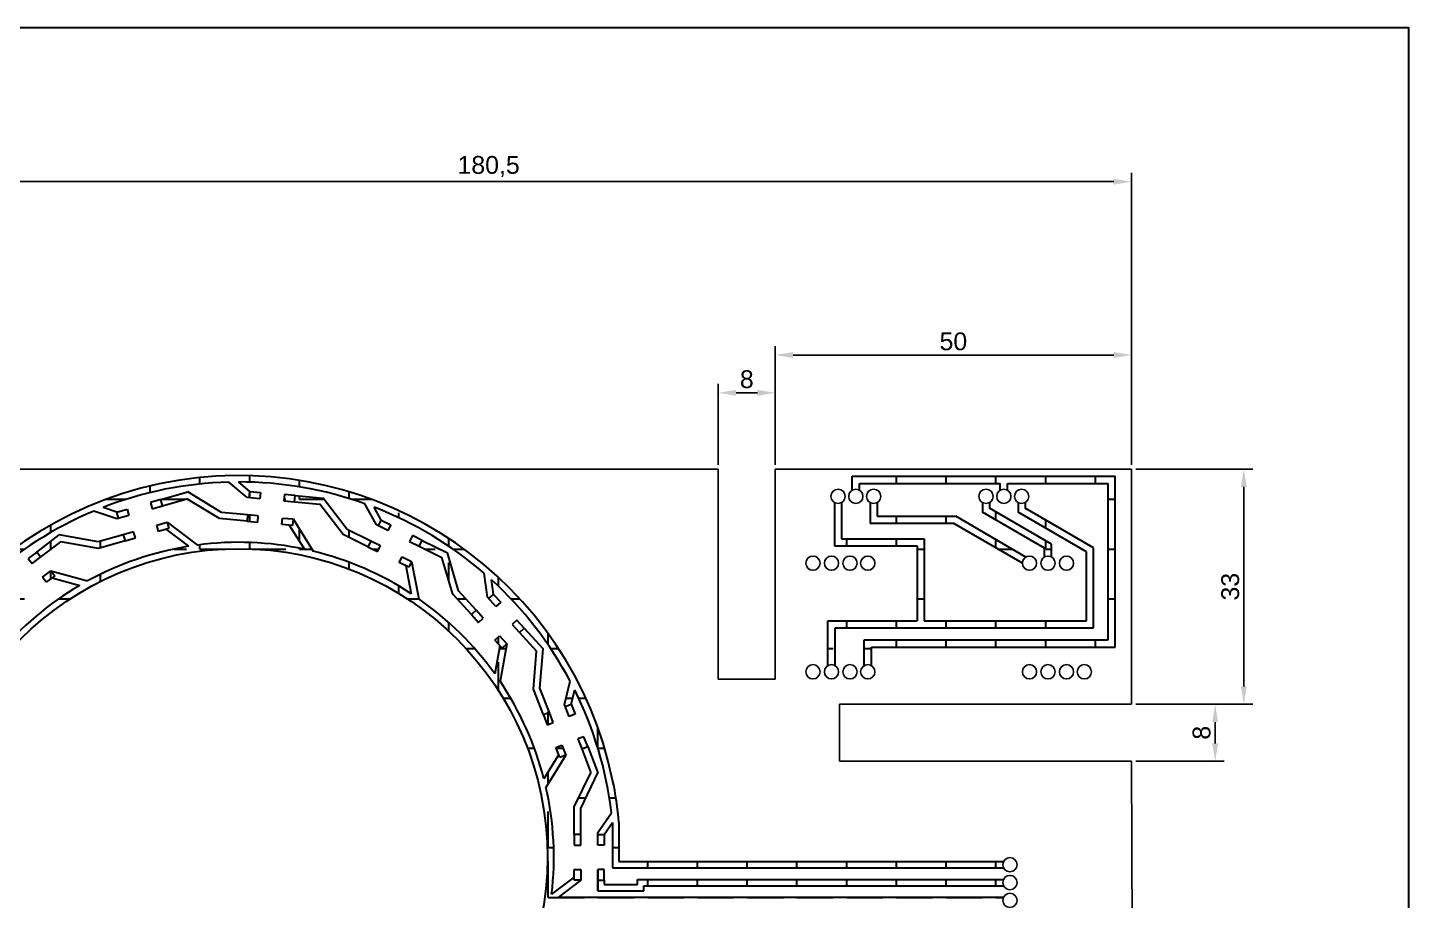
# Model space of a CAD drawing. Header units: millimetres. Extents: x -1735 to -1444, y -892 to -618.
# Drawn here: x -1637.7 to -1443.9, y -740.8 to -618.3 of the extents above; entities that cross this region are included whole.
import ezdxf

# ---------------------------------------------------------------- set-up
doc = ezdxf.new("R2010")
doc.units = ezdxf.units.MM
doc.styles.get("Standard").update_dxf_attribs({"font": 'arial.ttf'})
doc.dimstyles.new('ISO-25', dxfattribs={"dimtxt": 2.5, "dimasz": 2.5, "dimexe": 1.25, "dimexo": 0.625, "dimtad": 1, "dimtxsty": 'Standard', "dimcen": 2.5, "dimadec": 0, "dimazin": 0, "dimtfac": 1, "dimtmove": 0, "dimatfit": 3, "dimfxl": 1, "dimarcsym": 0})
pattern_1 = [(0, (0, 0), (0, 6.985), [5.08, -1.905]), (90, (0, 0), (-6.985, 4e-16), [5.08, -1.905])]

# ---------------------------------------------------------------- blocks, each defined once
blk = doc.blocks.new('*D36')
at = {"color": 0, "lineweight": -2, "transparency": 16777216}
for p, q in [((-1663.25, -679.68), (-1663.25, -638.7)), ((-1482.74, -679.68), (-1482.74, -638.7)), ((-1485.24, -639.95), (-1660.75, -639.95))]:
    blk.add_line(p, q, dxfattribs=at)
at = {"color": 0, "lineweight": 30, "transparency": 16777216}
for points in [[(-1660.75, -639.54), (-1660.75, -640.37), (-1663.25, -639.95)], [(-1485.24, -639.54), (-1485.24, -640.37), (-1482.74, -639.95)]]:
    blk.add_solid(points, dxfattribs=at)
at = {"layer": 'Defpoints', "color": 0, "lineweight": 30}
for p in [(-1663.25, -639.95), (-1663.25, -680.3), (-1482.74, -680.3)]:
    blk.add_point(p, dxfattribs=at)
at = {"color": 0, "lineweight": 30, "transparency": 16777216, "insert": (-1573, -637.83), "char_height": 2.5, "attachment_point": 5}
blk.add_mtext('180,5', dxfattribs=at)
blk = doc.blocks.new('*D39')
at = {"color": 0, "lineweight": -2, "transparency": 16777216}
for p, q in [((-1532.75, -679.68), (-1532.75, -663.03)), ((-1485.24, -664.28), (-1530.25, -664.28)), ((-1482.74, -679.68), (-1482.74, -663.03))]:
    blk.add_line(p, q, dxfattribs=at)
at = {"color": 0, "lineweight": 30, "transparency": 16777216}
for points in [[(-1530.25, -663.86), (-1530.25, -664.7), (-1532.75, -664.28)], [(-1485.24, -663.86), (-1485.24, -664.7), (-1482.74, -664.28)]]:
    blk.add_solid(points, dxfattribs=at)
at = {"layer": 'Defpoints', "color": 0, "lineweight": 30}
for p in [(-1532.75, -664.28), (-1532.75, -680.3), (-1482.74, -680.3)]:
    blk.add_point(p, dxfattribs=at)
at = {"color": 0, "lineweight": 30, "transparency": 16777216, "insert": (-1507.75, -662.38), "char_height": 2.5, "attachment_point": 5}
blk.add_mtext('50', dxfattribs=at)
blk = doc.blocks.new('*D40')
at = {"color": 0, "lineweight": -2, "transparency": 16777216}
for p, q in [((-1540.75, -679.68), (-1540.75, -668.34)), ((-1532.75, -679.68), (-1532.75, -668.34)), ((-1535.25, -669.59), (-1538.25, -669.59))]:
    blk.add_line(p, q, dxfattribs=at)
at = {"color": 0, "lineweight": 30, "transparency": 16777216}
for points in [[(-1538.25, -669.17), (-1538.25, -670.01), (-1540.75, -669.59)], [(-1535.25, -669.17), (-1535.25, -670.01), (-1532.75, -669.59)]]:
    blk.add_solid(points, dxfattribs=at)
at = {"layer": 'Defpoints', "color": 0, "lineweight": 30}
for p in [(-1540.75, -669.59), (-1540.75, -680.3), (-1532.75, -680.3)]:
    blk.add_point(p, dxfattribs=at)
at = {"color": 0, "lineweight": 30, "transparency": 16777216, "insert": (-1536.75, -667.69), "char_height": 2.5, "attachment_point": 5}
blk.add_mtext('8', dxfattribs=at)
blk = doc.blocks.new('*D41')
at = {"color": 0, "lineweight": -2, "transparency": 16777216}
for p, q in [((-1482.12, -680.3), (-1465.72, -680.3)), ((-1466.97, -682.8), (-1466.97, -710.8)), ((-1482.12, -713.3), (-1465.72, -713.3))]:
    blk.add_line(p, q, dxfattribs=at)
at = {"color": 0, "lineweight": 30, "transparency": 16777216}
for points in [[(-1467.39, -682.8), (-1466.55, -682.8), (-1466.97, -680.3)], [(-1467.39, -710.8), (-1466.55, -710.8), (-1466.97, -713.3)]]:
    blk.add_solid(points, dxfattribs=at)
at = {"layer": 'Defpoints', "color": 0, "lineweight": 30}
for p in [(-1482.74, -680.3), (-1482.74, -713.3), (-1466.97, -713.3)]:
    blk.add_point(p, dxfattribs=at)
at = {"color": 0, "lineweight": 30, "transparency": 16777216, "insert": (-1468.87, -696.8), "char_height": 2.5, "attachment_point": 5, "rotation": 90}
blk.add_mtext('33', dxfattribs=at)
blk = doc.blocks.new('*D42')
at = {"color": 0, "lineweight": -2, "transparency": 16777216}
for p, q in [((-1482.12, -713.3), (-1469.74, -713.3)), ((-1470.99, -715.8), (-1470.99, -718.8)), ((-1482.12, -721.3), (-1469.74, -721.3))]:
    blk.add_line(p, q, dxfattribs=at)
at = {"color": 0, "lineweight": 30, "transparency": 16777216}
for points in [[(-1471.41, -715.8), (-1470.58, -715.8), (-1470.99, -713.3)], [(-1471.41, -718.8), (-1470.58, -718.8), (-1470.99, -721.3)]]:
    blk.add_solid(points, dxfattribs=at)
at = {"layer": 'Defpoints', "color": 0, "lineweight": 30}
for p in [(-1482.74, -713.3), (-1482.74, -721.3), (-1470.99, -721.3)]:
    blk.add_point(p, dxfattribs=at)
at = {"color": 0, "lineweight": 30, "transparency": 16777216, "insert": (-1472.9, -717.3), "char_height": 2.5, "attachment_point": 5, "rotation": 90}
blk.add_mtext('8', dxfattribs=at)

msp = doc.modelspace()

# ---------------------------------------------------------------- hatches: boundary and pattern name
at = {"lineweight": 30}
h = msp.add_hatch(dxfattribs=at)
h.set_pattern_fill('ANGLE')
h.set_pattern_definition(pattern_1)
h.paths.add_polyline_path([(-1582.807, -698.496), (-1583.813, -693.257), (-1584.214, -694.063), (-1584.613, -693.864), (-1583.86, -697.786, 0.0854269), (-1597.627, -691.82), (-1600.457, -687.298), (-1600.54, -688.194), (-1600.984, -688.153), (-1598.866, -691.538, 0.0854269), (-1613.858, -690.949), (-1618.131, -687.755), (-1617.884, -688.62), (-1618.313, -688.742), (-1615.115, -691.133, 0.0854269), (-1629.307, -696), (-1634.445, -694.564), (-1633.903, -695.283), (-1634.259, -695.551), (-1630.413, -696.625, 0.051366), (-1637.725, -701.981), (-1637.128, -702.655, -0.482035), (-1570.239, -713.681), (-1569.617, -712.95, 0.0191281), (-1571.4, -710.074), (-1570.445, -704.826), (-1571.11, -705.432), (-1571.41, -705.103), (-1572.125, -709.032, 0.0854269)])
h.paths.add_polyline_path([(-1568.006, -702.603), (-1568.671, -703.209), (-1566.265, -705.848), (-1566.562, -709.355), (-1565.559, -708.175), (-1565.335, -705.533)])
h.paths.add_polyline_path([(-1572.592, -695.834, -0.0644576), (-1563.84, -706.153), (-1563.232, -705.438, 0.4598554), (-1643.935, -694.966), (-1643.339, -695.639, -0.0844054), (-1628.416, -686.185), (-1625.213, -687.274), (-1624.943, -687.198), (-1625.189, -686.332), (-1627.137, -685.669, -0.0860697), (-1609.481, -682.119), (-1606.888, -684.292), (-1606.609, -684.318), (-1606.526, -683.422), (-1608.102, -682.1, -0.0860697), (-1590.356, -685.168), (-1588.723, -688.131), (-1588.472, -688.256), (-1588.071, -687.45), (-1589.064, -685.648, -0.0860697), (-1573.624, -694.919), (-1573.172, -698.272), (-1572.983, -698.479), (-1572.318, -697.873)])
h.paths.add_polyline_path([(-1578.793, -692.07), (-1582.342, -690.303), (-1582.743, -691.109), (-1579.546, -692.7), (-1578.043, -697.827), (-1575.421, -700.703), (-1574.756, -700.096), (-1577.238, -697.374)], flags=17)
h.paths.add_polyline_path([(-1596.205, -684.378), (-1600.153, -684.012), (-1600.236, -684.908), (-1596.68, -685.238), (-1593.426, -689.475), (-1589.943, -691.21), (-1589.542, -690.404), (-1592.839, -688.762)], flags=17)
h.paths.add_polyline_path([(-1606.83, -686.708), (-1610.498, -686.368), (-1615.22, -683.496), (-1619.034, -684.581), (-1618.787, -685.446), (-1615.352, -684.469), (-1610.788, -687.245), (-1606.913, -687.604)], flags=17)
h.paths.add_polyline_path([(-1624.04, -690.372), (-1624.286, -689.506), (-1627.829, -690.514), (-1633.27, -689.542), (-1636.434, -691.931), (-1635.892, -692.649), (-1633.042, -690.497), (-1627.783, -691.437)], flags=17)
h = msp.add_hatch(dxfattribs=at)
h.set_pattern_fill('ANGLE')
h.set_pattern_definition(pattern_1)
h.paths.add_polyline_path([(-1485.03, -681.3), (-1521.941, -681.3), (-1521.941, -683.255, -0.2679496), (-1520.941, -683.255), (-1520.941, -682.3), (-1501.169, -682.3), (-1501.169, -683.255, -0.2679496), (-1500.169, -683.255), (-1500.169, -682.3), (-1486.03, -682.3), (-1486.03, -704.267), (-1520.266, -704.267), (-1520.266, -707.877, -0.2679496), (-1519.266, -707.877), (-1519.266, -705.267), (-1485.03, -705.267)])
h.paths.add_polyline_path([(-1497.669, -685.774), (-1497.669, -684.987, -0.2679496), (-1498.669, -684.987), (-1498.669, -686.349), (-1489.077, -691.929), (-1489.077, -701.585), (-1511.84, -701.585), (-1511.84, -690.079), (-1523.441, -690.079), (-1523.441, -684.987, -0.2679496), (-1524.441, -684.987), (-1524.441, -691.079), (-1512.84, -691.079), (-1512.84, -701.585), (-1525.366, -701.585), (-1525.366, -707.877, -0.2679496), (-1524.366, -707.877), (-1524.366, -702.585), (-1488.077, -702.585), (-1488.077, -691.354)])
h.paths.add_polyline_path([(-1502.669, -685.774), (-1502.669, -684.987, -0.2679496), (-1503.669, -684.987), (-1503.669, -686.349), (-1494.966, -691.412), (-1494.966, -692.637, -0.2679496), (-1493.966, -692.637), (-1493.966, -690.837)], flags=17)
h.paths.add_polyline_path([(-1507.402, -686.911), (-1518.441, -686.911), (-1518.441, -684.987, -0.2679496), (-1519.441, -684.987), (-1519.441, -687.911), (-1507.672, -687.911), (-1498.066, -693.5, -0.2679496), (-1497.563, -692.635)], flags=17)
h = msp.add_hatch(dxfattribs=at)
h.set_pattern_fill('ANGLE')
h.set_pattern_definition(pattern_1)
h.paths.add_polyline_path([(-1571.846, -698.39), (-1572.318, -697.873), (-1572.983, -698.479), (-1572.511, -698.997)])
h.paths.add_polyline_path([(-1571.307, -698.982), (-1571.846, -698.39), (-1572.511, -698.997), (-1571.972, -699.588)])
h.paths.add_polyline_path([(-1574.756, -700.096), (-1575.421, -700.703), (-1574.95, -701.22), (-1574.285, -700.614)])
h.paths.add_polyline_path([(-1573.746, -701.205), (-1574.285, -700.614), (-1574.95, -701.22), (-1574.411, -701.811)])
h.paths.add_polyline_path([(-1568.477, -702.085), (-1569.016, -701.494), (-1569.682, -702.101), (-1569.143, -702.692)])
h.paths.add_polyline_path([(-1568.006, -702.603), (-1568.477, -702.085), (-1569.143, -702.692), (-1568.671, -703.209)])
h.paths.add_polyline_path([(-1570.445, -704.826), (-1570.916, -704.309), (-1571.581, -704.915), (-1571.11, -705.432)])
h.paths.add_polyline_path([(-1571.455, -703.717), (-1572.12, -704.324), (-1571.581, -704.915), (-1570.916, -704.309)])
h.paths.add_polyline_path([(-1587.444, -687.762), (-1588.071, -687.45), (-1588.472, -688.256), (-1587.845, -688.568)])
h.paths.add_polyline_path([(-1586.728, -688.119), (-1587.444, -687.762), (-1587.845, -688.568), (-1587.129, -688.924)])
h.paths.add_polyline_path([(-1582.968, -689.991), (-1583.685, -689.634), (-1584.086, -690.44), (-1583.37, -690.797)])
h.paths.add_polyline_path([(-1582.342, -690.303), (-1582.968, -689.991), (-1583.37, -690.797), (-1582.743, -691.109)])
h.paths.add_polyline_path([(-1583.813, -693.257), (-1584.439, -692.945), (-1584.841, -693.751), (-1584.214, -694.063)])
h.paths.add_polyline_path([(-1584.439, -692.945), (-1585.156, -692.588), (-1585.557, -693.394), (-1584.841, -693.751)])
h.paths.add_polyline_path([(-1588.199, -691.073), (-1588.915, -690.716), (-1589.316, -691.522), (-1588.6, -691.878)])
h.paths.add_polyline_path([(-1588.915, -690.716), (-1589.542, -690.404), (-1589.943, -691.21), (-1589.316, -691.522)])
h.paths.add_polyline_path([(-1600.153, -684.012), (-1600.85, -683.948), (-1600.933, -684.844), (-1600.236, -684.908)])
h.paths.add_polyline_path([(-1600.85, -683.948), (-1601.646, -683.874), (-1601.73, -684.77), (-1600.933, -684.844)])
h.paths.add_polyline_path([(-1600.457, -687.298), (-1601.154, -687.234), (-1601.237, -688.13), (-1600.54, -688.194)])
h.paths.add_polyline_path([(-1601.154, -687.234), (-1601.951, -687.16), (-1602.034, -688.056), (-1601.237, -688.13)])
h.paths.add_polyline_path([(-1605.336, -686.846), (-1606.133, -686.772), (-1606.216, -687.668), (-1605.42, -687.742)])
h.paths.add_polyline_path([(-1606.133, -686.772), (-1606.83, -686.708), (-1606.913, -687.604), (-1606.216, -687.668)])
h.paths.add_polyline_path([(-1605.032, -683.56), (-1605.829, -683.486), (-1605.912, -684.382), (-1605.115, -684.456)])
h.paths.add_polyline_path([(-1605.829, -683.486), (-1606.526, -683.422), (-1606.609, -684.318), (-1605.912, -684.382)])
h.paths.add_polyline_path([(-1619.034, -684.581), (-1619.707, -684.772), (-1619.461, -685.638), (-1618.787, -685.446)])
h.paths.add_polyline_path([(-1619.707, -684.772), (-1620.476, -684.991), (-1620.23, -685.857), (-1619.461, -685.638)])
h.paths.add_polyline_path([(-1618.131, -687.755), (-1618.804, -687.946), (-1618.558, -688.812), (-1617.884, -688.62)])
h.paths.add_polyline_path([(-1618.804, -687.946), (-1619.573, -688.165), (-1619.327, -689.031), (-1618.558, -688.812)])
h.paths.add_polyline_path([(-1623.613, -689.314), (-1624.286, -689.506), (-1624.04, -690.372), (-1623.367, -690.18)])
h.paths.add_polyline_path([(-1622.844, -689.096), (-1623.613, -689.314), (-1623.367, -690.18), (-1622.597, -689.961)])
h.paths.add_polyline_path([(-1623.747, -685.921), (-1624.516, -686.14), (-1624.27, -687.006), (-1623.5, -686.787)])
h.paths.add_polyline_path([(-1624.516, -686.14), (-1625.189, -686.332), (-1624.943, -687.198), (-1624.27, -687.006)])
h = msp.add_hatch(dxfattribs=at)
h.set_pattern_fill('ANGLE')
h.set_pattern_definition(pattern_1)
h.paths.add_polyline_path([(-1635.892, -692.649), (-1636.434, -691.931), (-1637.631, -692.835), (-1637.089, -693.553)])
h.paths.add_polyline_path([(-1633.903, -695.283), (-1634.445, -694.564), (-1635.642, -695.468), (-1635.1, -696.187)])
h.paths.add_polyline_path([(-1637.813, -698.236), (-1638.356, -697.517), (-1639.553, -698.421), (-1639.01, -699.139)])
h.paths.add_polyline_path([(-1639.802, -695.602), (-1640.344, -694.884), (-1641.541, -695.788), (-1640.999, -696.506)])
h.paths.add_polyline_path([(-1641.541, -695.788), (-1643.148, -695.855), (-1642.379, -696.723), (-1641.223, -696.675), (-1640.999, -696.506)])
h.paths.add_polyline_path([(-1639.553, -698.421), (-1640.346, -699.02), (-1639.748, -699.696), (-1639.01, -699.139)])
h = msp.add_hatch(dxfattribs=at)
h.set_pattern_fill('ANGLE')
h.set_pattern_definition(pattern_1)
h.paths.add_polyline_path([(-1644.603, -696.816), (-1642.379, -696.723), (-1643.148, -695.855), (-1643.597, -695.873, -0.0016523), (-1643.339, -695.639), (-1643.935, -694.966, 0.4370354), (-1645.018, -773.629), (-1644.491, -772.887, -0.0335836), (-1649.263, -767.669), (-1649.091, -764.29), (-1649.239, -764.052), (-1650.004, -764.526), (-1650.109, -766.58, -0.0860699), (-1658.356, -750.57), (-1656.975, -747.481), (-1657.027, -747.205), (-1657.912, -747.371), (-1658.751, -749.249, -0.0860768), (-1660.657, -731.339), (-1658.255, -728.958), (-1658.203, -728.682), (-1659.088, -728.516), (-1660.549, -729.964, -0.0860697), (-1655.857, -712.577), (-1652.756, -711.225), (-1652.608, -710.986), (-1653.374, -710.512), (-1655.259, -711.335, -0.0860697)])
h.paths.add_polyline_path([(-1642.116, -701.485), (-1639.748, -699.696), (-1640.346, -699.02), (-1642.492, -700.641), (-1647.917, -701.7), (-1650.004, -705.071), (-1649.239, -705.545), (-1647.359, -702.508)])
h.paths.add_polyline_path([(-1637.128, -702.655), (-1637.725, -701.981, 0.033912), (-1641.889, -706.29), (-1647.199, -706.808), (-1646.433, -707.282), (-1646.668, -707.661), (-1642.694, -707.273, 0.0854269), (-1649.904, -720.431), (-1654.668, -722.832), (-1653.783, -722.997), (-1653.865, -723.435), (-1650.299, -721.638, 0.0854383), (-1652.269, -736.514), (-1655.844, -740.473), (-1654.959, -740.308), (-1654.877, -740.746), (-1652.201, -737.782, 0.0854272), (-1648.665, -752.363), (-1650.568, -757.347), (-1649.803, -756.873), (-1649.568, -757.252), (-1648.144, -753.522, 0.0858517), (-1639.526, -765.894), (-1638.997, -765.148, -0.1964816), (-1651.402, -734.798, -0.2120507)])
h.paths.add_polyline_path([(-1649.803, -712.723), (-1650.568, -712.249), (-1652.507, -715.381), (-1657.183, -718.328), (-1657.912, -722.225), (-1657.027, -722.391), (-1656.371, -718.88), (-1651.851, -716.032)], flags=17)
h.paths.add_polyline_path([(-1654.959, -729.288), (-1655.843, -729.123), (-1656.521, -732.746), (-1659.816, -737.183), (-1659.088, -741.08), (-1658.203, -740.914), (-1658.859, -737.404), (-1655.674, -733.115)], flags=17)
h.paths.add_polyline_path([(-1653.783, -746.599), (-1654.667, -746.764), (-1653.99, -750.385), (-1655.46, -755.713), (-1653.374, -759.084), (-1652.608, -758.61), (-1654.488, -755.574), (-1653.068, -750.424)], flags=17)
h.paths.add_polyline_path([(-1644.384, -765.623), (-1646.433, -762.314), (-1647.198, -762.788), (-1645.259, -765.92), (-1644.705, -771.419), (-1643.888, -772.037), (-1643.366, -771.303), (-1643.849, -770.938)], flags=17)
h = msp.add_hatch(dxfattribs=at)
h.set_pattern_fill('ANGLE')
h.set_pattern_definition(pattern_1)
h.paths.add_polyline_path([(-1563.685, -704.758), (-1564.429, -705.264, -0.0265571), (-1561.545, -710.056), (-1562.334, -713.346), (-1562.233, -713.608), (-1561.393, -713.283), (-1560.913, -711.282, -0.0860696), (-1555.749, -728.535), (-1557.673, -731.317), (-1557.673, -731.598), (-1556.773, -731.598), (-1555.603, -729.906), (-1555.603, -736.278), (-1500.7, -736.278, -0.117224), (-1500.807, -735.828, -0.117224), (-1500.7, -735.378), (-1554.699, -735.378), (-1554.699, -729.906, 0.028189), (-1555.588, -723.933, 0.0980186)])
h = msp.add_hatch(dxfattribs=at)
h.set_pattern_fill('ANGLE')
h.set_pattern_definition(pattern_1)
h.paths.add_polyline_path([(-1560.073, -736.498), (-1560.973, -736.498), (-1560.973, -737.298), (-1560.073, -737.298)])
h.paths.add_polyline_path([(-1560.073, -737.298), (-1560.973, -737.298), (-1560.973, -737.998), (-1560.073, -737.998), (-1560.073, -737.998)])
h.paths.add_polyline_path([(-1560.073, -737.998), (-1560.973, -737.998), (-1560.973, -737.553), (-1562.014, -738.346), (-1561.243, -738.891)])
h.paths.add_polyline_path([(-1556.773, -737.298), (-1557.673, -737.298), (-1557.673, -737.998), (-1556.773, -737.998)])
h.paths.add_polyline_path([(-1556.773, -736.498), (-1557.673, -736.498), (-1557.673, -737.298), (-1556.773, -737.298)])
h.paths.add_polyline_path([(-1556.773, -732.298), (-1557.673, -732.298), (-1557.673, -733.098), (-1556.773, -733.098)])
h.paths.add_polyline_path([(-1556.773, -731.598), (-1557.673, -731.598), (-1557.673, -732.298), (-1556.773, -732.298)])
h.paths.add_polyline_path([(-1560.073, -731.598), (-1560.973, -731.598), (-1560.973, -732.298), (-1560.073, -732.298)])
h.paths.add_polyline_path([(-1560.073, -732.298), (-1560.973, -732.298), (-1560.973, -733.098), (-1560.073, -733.098)])
h.paths.add_polyline_path([(-1565.801, -711.04), (-1565.559, -708.175), (-1566.562, -709.355), (-1566.715, -711.171), (-1565.31, -714.8), (-1564.47, -714.475)])
h.paths.add_polyline_path([(-1561.393, -713.283), (-1562.233, -713.608), (-1561.98, -714.26), (-1561.14, -713.935)])
h.paths.add_polyline_path([(-1564.218, -715.127), (-1565.057, -715.453), (-1564.768, -716.199), (-1563.929, -715.873)])
h.paths.add_polyline_path([(-1564.47, -714.475), (-1565.31, -714.8), (-1565.057, -715.453), (-1564.218, -715.127)])
h.paths.add_polyline_path([(-1559.623, -717.852), (-1560.462, -718.177), (-1560.173, -718.923), (-1559.334, -718.598)])
h.paths.add_polyline_path([(-1559.334, -718.598), (-1560.173, -718.923), (-1559.921, -719.576), (-1559.081, -719.25)])
h.paths.add_polyline_path([(-1562.411, -719.79), (-1563.251, -720.115), (-1562.998, -720.768), (-1562.159, -720.443), (-1562.159, -720.442)])
h.paths.add_polyline_path([(-1562.7, -719.044), (-1563.54, -719.369), (-1563.251, -720.115), (-1562.411, -719.79)])
h.paths.add_polyline_path([(-1561.14, -713.935), (-1561.98, -714.26), (-1561.691, -715.006), (-1560.851, -714.681)])
h = msp.add_hatch(dxfattribs=at)
h.set_pattern_fill('ANGLE')
h.set_pattern_definition(pattern_1)
h.paths.add_polyline_path([(-1564.945, -724.992), (-1563.964, -723.39), (-1564.554, -722.631), (-1565.244, -723.757, 0.0661885), (-1569.617, -712.95), (-1570.239, -713.681, -0.1279615), (-1564.744, -734.798), (-1563.844, -734.741, 0.0556291)])
h.paths.add_polyline_path([(-1562.159, -720.443), (-1562.998, -720.768), (-1563.159, -720.352), (-1564.554, -722.631), (-1563.964, -723.39)])
h.paths.add_polyline_path([(-1557.649, -722.947), (-1559.081, -719.25), (-1559.921, -719.576), (-1558.631, -722.906), (-1560.973, -727.707), (-1560.973, -731.598), (-1560.073, -731.598), (-1560.073, -727.915)])
h = msp.add_hatch(dxfattribs=at)
h.set_pattern_fill('ANGLE')
h.set_pattern_definition(pattern_1)
h.paths.add_polyline_path([(-1500.807, -738.328, -0.117224), (-1500.7, -737.878), (-1552.112, -737.878), (-1552.112, -738.578), (-1556.773, -738.578), (-1556.773, -737.998), (-1557.673, -737.998), (-1557.673, -739.478), (-1551.212, -739.478), (-1551.212, -738.778), (-1500.7, -738.778, -0.117224)])
h.paths.add_polyline_path([(-1547.218, -740.378), (-1547.971, -740.378), (-1563.194, -740.378), (-1560.073, -737.998), (-1560.973, -737.998), (-1560.973, -737.553), (-1564.148, -739.974, 0.0377178), (-1563.869, -733.317), (-1564.765, -733.452, -0.0077689), (-1564.744, -734.798, -0.0667397), (-1566.274, -746.212), (-1565.411, -746.466, 0.0139064), (-1564.828, -744.076), (-1551.849, -744.076), (-1553.674, -749.917), (-1552.81, -750.171), (-1550.625, -743.176), (-1564.645, -743.176, 0.0108815), (-1564.321, -741.278), (-1547.363, -741.278)])
h.paths.add_polyline_path([(-1500.807, -740.828, -0.117224), (-1500.7, -740.378), (-1546.073, -740.378), (-1547.218, -740.378), (-1547.363, -741.278), (-1546.973, -741.278), (-1546.973, -742.09), (-1546.073, -742.07), (-1546.073, -741.278), (-1500.7, -741.278, -0.117224)])

# ---------------------------------------------------------------- linework, layer by layer
at = {"color": 5}
for p, q in [((-1663.249, -680.3), (-1540.751, -680.3)), ((-1540.751, -680.3), (-1540.751, -709.779)), ((-1532.747, -709.779), (-1532.747, -680.3)), ((-1532.747, -680.3), (-1482.744, -680.3)), ((-1482.744, -713.295), (-1482.744, -680.3)), ((-1540.751, -709.779), (-1532.747, -709.779)), ((-1523.718, -721.297), (-1523.718, -713.295)), ((-1523.718, -713.295), (-1482.744, -713.295)), ((-1482.744, -721.297), (-1523.718, -721.297)), ((-1482.114, -855.17), (-1482.744, -721.297))]:
    msp.add_line(p, q, dxfattribs=at)
at = {"color": 2, "lineweight": 30}
for p, q in [((-1606.888, -684.292), (-1609.481, -682.119)), ((-1606.526, -683.422), (-1608.102, -682.1)), ((-1521.941, -681.3), (-1485.03, -681.3)), ((-1521.941, -683.255), (-1521.941, -681.3)), ((-1520.941, -683.255), (-1520.941, -682.3)), ((-1520.941, -682.3), (-1501.169, -682.3)), ((-1501.169, -683.255), (-1501.169, -682.3)), ((-1500.169, -682.3), (-1486.03, -682.3)), ((-1500.169, -683.255), (-1500.169, -682.3)), ((-1486.03, -704.267), (-1486.03, -682.3)), ((-1485.03, -705.267), (-1485.03, -681.3)), ((-1619.034, -684.581), (-1615.22, -683.496)), ((-1610.498, -686.368), (-1615.22, -683.496)), ((-1605.115, -684.456), (-1606.888, -684.292)), ((-1606.609, -684.318), (-1606.526, -683.422)), ((-1606.526, -683.422), (-1605.032, -683.56)), ((-1605.032, -683.56), (-1605.115, -684.456)), ((-1601.646, -683.874), (-1601.73, -684.77)), ((-1600.153, -684.012), (-1601.646, -683.874)), ((-1600.236, -684.908), (-1600.153, -684.012)), ((-1600.153, -684.012), (-1596.205, -684.378)), ((-1625.213, -687.274), (-1628.416, -686.185)), ((-1625.189, -686.332), (-1627.137, -685.669)), ((-1625.189, -686.332), (-1623.747, -685.921)), ((-1623.747, -685.921), (-1623.5, -686.787)), ((-1619.034, -684.581), (-1620.476, -684.991)), ((-1620.476, -684.991), (-1620.23, -685.857)), ((-1620.23, -685.857), (-1618.787, -685.446)), ((-1618.787, -685.446), (-1619.034, -684.581)), ((-1618.787, -685.446), (-1615.352, -684.469)), ((-1610.788, -687.245), (-1615.352, -684.469)), ((-1601.73, -684.77), (-1600.236, -684.908)), ((-1600.236, -684.908), (-1596.68, -685.238)), ((-1593.426, -689.475), (-1596.68, -685.238)), ((-1592.839, -688.762), (-1596.205, -684.378)), ((-1588.723, -688.131), (-1590.356, -685.168)), ((-1588.071, -687.45), (-1589.064, -685.648)), ((-1524.441, -684.987), (-1524.441, -691.079)), ((-1523.441, -684.987), (-1523.441, -690.079)), ((-1519.441, -684.987), (-1519.441, -687.911)), ((-1518.441, -684.987), (-1518.441, -686.911)), ((-1503.669, -684.987), (-1503.669, -686.349)), ((-1502.669, -684.987), (-1502.669, -685.774)), ((-1493.966, -690.837), (-1502.669, -685.774)), ((-1498.669, -684.987), (-1498.669, -686.349)), ((-1497.669, -684.987), (-1497.669, -685.774)), ((-1488.077, -691.354), (-1497.669, -685.774)), ((-1623.5, -686.787), (-1625.213, -687.274)), ((-1624.943, -687.198), (-1625.189, -686.332)), ((-1619.573, -688.165), (-1618.131, -687.755)), ((-1619.327, -689.031), (-1619.573, -688.165)), ((-1618.131, -687.755), (-1617.884, -688.62)), ((-1618.131, -687.755), (-1613.858, -690.949)), ((-1606.913, -687.604), (-1610.788, -687.245)), ((-1606.83, -686.708), (-1610.498, -686.368)), ((-1606.83, -686.708), (-1606.913, -687.604)), ((-1606.913, -687.604), (-1605.42, -687.742)), ((-1605.336, -686.846), (-1606.83, -686.708)), ((-1605.42, -687.742), (-1605.336, -686.846)), ((-1602.034, -688.056), (-1601.951, -687.16)), ((-1600.54, -688.194), (-1602.034, -688.056)), ((-1601.951, -687.16), (-1600.457, -687.298)), ((-1600.984, -688.153), (-1598.866, -691.538)), ((-1600.457, -687.298), (-1600.54, -688.194)), ((-1600.457, -687.298), (-1597.627, -691.82)), ((-1587.129, -688.924), (-1588.723, -688.131)), ((-1588.472, -688.256), (-1588.071, -687.45)), ((-1588.071, -687.45), (-1586.728, -688.119)), ((-1586.728, -688.119), (-1587.129, -688.924)), ((-1507.672, -687.911), (-1519.441, -687.911)), ((-1518.441, -686.911), (-1507.402, -686.911)), ((-1498.066, -693.5), (-1507.672, -687.911)), ((-1497.563, -692.635), (-1507.402, -686.911)), ((-1494.966, -691.412), (-1503.669, -686.349)), ((-1489.077, -691.929), (-1498.669, -686.349)), ((-1636.434, -691.931), (-1633.27, -689.542)), ((-1627.829, -690.514), (-1633.27, -689.542)), ((-1624.286, -689.506), (-1627.829, -690.514)), ((-1622.844, -689.096), (-1624.286, -689.506)), ((-1624.286, -689.506), (-1624.04, -690.372)), ((-1624.04, -690.372), (-1622.597, -689.961)), ((-1622.597, -689.961), (-1622.844, -689.096)), ((-1617.884, -688.62), (-1619.327, -689.031)), ((-1618.313, -688.742), (-1615.115, -691.133)), ((-1589.943, -691.21), (-1593.426, -689.475)), ((-1589.542, -690.404), (-1592.839, -688.762)), ((-1583.685, -689.634), (-1584.086, -690.44)), ((-1582.342, -690.303), (-1583.685, -689.634)), ((-1523.441, -690.079), (-1511.84, -690.079)), ((-1511.84, -690.079), (-1511.84, -701.585)), ((-1636.434, -691.931), (-1637.631, -692.835)), ((-1635.892, -692.649), (-1636.434, -691.931)), ((-1635.892, -692.649), (-1633.042, -690.497)), ((-1627.783, -691.437), (-1633.042, -690.497)), ((-1624.04, -690.372), (-1627.783, -691.437)), ((-1589.542, -690.404), (-1589.943, -691.21)), ((-1589.943, -691.21), (-1588.6, -691.878)), ((-1588.199, -691.073), (-1589.542, -690.404)), ((-1588.6, -691.878), (-1588.199, -691.073)), ((-1584.086, -690.44), (-1582.743, -691.109)), ((-1582.743, -691.109), (-1582.342, -690.303)), ((-1582.743, -691.109), (-1579.546, -692.7)), ((-1582.342, -690.303), (-1578.793, -692.07)), ((-1524.441, -691.079), (-1512.84, -691.079)), ((-1512.84, -691.079), (-1512.84, -701.585)), ((-1494.966, -692.637), (-1494.966, -691.412)), ((-1493.966, -692.637), (-1493.966, -690.837)), ((-1489.077, -701.585), (-1489.077, -691.929)), ((-1488.077, -702.585), (-1488.077, -691.354)), ((-1637.631, -692.835), (-1637.089, -693.553)), ((-1637.089, -693.553), (-1635.892, -692.649)), ((-1585.557, -693.394), (-1585.156, -692.588)), ((-1584.214, -694.063), (-1585.557, -693.394)), ((-1585.156, -692.588), (-1583.813, -693.257)), ((-1584.613, -693.864), (-1583.86, -697.786)), ((-1583.813, -693.257), (-1584.214, -694.063)), ((-1583.813, -693.257), (-1582.807, -698.496)), ((-1578.043, -697.827), (-1579.546, -692.7)), ((-1577.238, -697.374), (-1578.793, -692.07)), ((-1635.642, -695.468), (-1634.445, -694.564)), ((-1635.1, -696.187), (-1635.642, -695.468)), ((-1633.903, -695.283), (-1635.1, -696.187)), ((-1634.445, -694.564), (-1633.903, -695.283)), ((-1634.445, -694.564), (-1629.307, -696)), ((-1634.259, -695.551), (-1630.413, -696.625)), ((-1573.172, -698.272), (-1573.624, -694.919)), ((-1572.318, -697.873), (-1572.592, -695.834)), ((-1575.421, -700.703), (-1578.043, -697.827)), ((-1574.756, -700.096), (-1577.238, -697.374)), ((-1572.983, -698.479), (-1572.318, -697.873)), ((-1572.318, -697.873), (-1571.307, -698.982)), ((-1571.972, -699.588), (-1573.172, -698.272)), ((-1571.307, -698.982), (-1571.972, -699.588)), ((-1574.756, -700.096), (-1575.421, -700.703)), ((-1575.421, -700.703), (-1574.411, -701.811)), ((-1573.746, -701.205), (-1574.756, -700.096)), ((-1574.411, -701.811), (-1573.746, -701.205)), ((-1569.016, -701.494), (-1569.682, -702.101)), ((-1568.006, -702.603), (-1569.016, -701.494)), ((-1525.366, -707.877), (-1525.366, -701.585)), ((-1525.366, -701.585), (-1512.84, -701.585)), ((-1511.84, -701.585), (-1489.077, -701.585)), ((-1569.682, -702.101), (-1568.671, -703.209)), ((-1568.671, -703.209), (-1568.006, -702.603)), ((-1568.671, -703.209), (-1566.265, -705.848)), ((-1568.006, -702.603), (-1565.335, -705.533)), ((-1524.366, -707.877), (-1524.366, -702.585)), ((-1524.366, -702.585), (-1488.077, -702.585)), ((-1571.41, -705.103), (-1572.125, -709.032)), ((-1572.12, -704.324), (-1571.455, -703.717)), ((-1571.11, -705.432), (-1572.12, -704.324)), ((-1571.455, -703.717), (-1570.445, -704.826)), ((-1570.445, -704.826), (-1571.4, -710.074)), ((-1570.445, -704.826), (-1571.11, -705.432)), ((-1565.801, -711.04), (-1565.335, -705.533)), ((-1520.266, -707.877), (-1520.266, -704.267)), ((-1520.266, -704.267), (-1486.03, -704.267)), ((-1519.266, -707.877), (-1519.266, -705.267)), ((-1519.266, -705.267), (-1485.03, -705.267)), ((-1566.715, -711.171), (-1566.265, -705.848)), ((-1565.31, -714.8), (-1566.715, -711.171)), ((-1564.47, -714.475), (-1565.801, -711.04)), ((-1562.334, -713.346), (-1561.545, -710.056)), ((-1561.393, -713.283), (-1560.913, -711.282)), ((-1561.691, -715.006), (-1562.334, -713.346)), ((-1562.233, -713.608), (-1561.393, -713.283)), ((-1561.393, -713.283), (-1560.851, -714.681)), ((-1564.47, -714.475), (-1565.31, -714.8)), ((-1565.31, -714.8), (-1564.768, -716.199)), ((-1563.929, -715.873), (-1564.47, -714.475)), ((-1560.851, -714.681), (-1561.691, -715.006)), ((-1564.768, -716.199), (-1563.929, -715.873)), ((-1563.54, -719.369), (-1562.7, -719.044)), ((-1562.7, -719.044), (-1562.159, -720.442)), ((-1559.623, -717.852), (-1560.462, -718.177)), ((-1560.462, -718.177), (-1559.921, -719.576)), ((-1559.081, -719.25), (-1559.623, -717.852)), ((-1563.159, -720.352), (-1565.244, -723.757)), ((-1562.159, -720.442), (-1564.945, -724.992)), ((-1562.998, -720.768), (-1563.54, -719.369)), ((-1562.159, -720.443), (-1562.998, -720.768)), ((-1559.921, -719.576), (-1559.081, -719.25)), ((-1559.921, -719.576), (-1558.631, -722.906)), ((-1559.081, -719.25), (-1557.649, -722.947)), ((-1560.973, -727.707), (-1558.631, -722.906)), ((-1560.073, -727.915), (-1557.649, -722.947)), ((-1560.973, -731.598), (-1560.973, -727.707)), ((-1560.073, -731.598), (-1560.073, -727.915)), ((-1557.673, -731.317), (-1555.749, -728.535)), ((-1556.773, -731.598), (-1555.603, -729.906)), ((-1560.073, -731.598), (-1560.973, -731.598)), ((-1560.073, -731.598), (-1560.973, -731.598)), ((-1557.673, -731.598), (-1556.773, -731.598)), ((-1557.673, -731.598), (-1556.773, -731.598))]:
    msp.add_line(p, q, dxfattribs=at)
at = {"color": 7, "lineweight": 30}
for p, q in [((-1555.603, -729.906), (-1555.603, -736.278)), ((-1554.699, -729.906), (-1554.699, -735.378)), ((-1560.973, -731.598), (-1560.973, -733.098)), ((-1560.973, -731.598), (-1560.973, -733.098)), ((-1560.073, -733.098), (-1560.073, -731.598)), ((-1560.073, -733.098), (-1560.073, -731.598)), ((-1557.673, -733.098), (-1557.673, -731.317)), ((-1557.673, -733.098), (-1557.673, -731.598)), ((-1556.773, -731.598), (-1556.773, -733.098)), ((-1556.773, -731.598), (-1556.773, -733.098)), ((-1560.973, -733.098), (-1560.073, -733.098)), ((-1560.973, -733.098), (-1560.073, -733.098)), ((-1556.773, -733.098), (-1557.673, -733.098)), ((-1556.773, -733.098), (-1557.673, -733.098)), ((-1560.973, -736.498), (-1560.073, -736.498)), ((-1560.973, -737.998), (-1560.973, -736.498)), ((-1560.973, -736.498), (-1560.073, -736.498)), ((-1560.973, -737.998), (-1560.973, -736.498)), ((-1560.073, -736.498), (-1560.073, -737.998)), ((-1560.073, -736.498), (-1560.073, -737.998)), ((-1556.773, -736.498), (-1557.673, -736.498)), ((-1557.673, -736.498), (-1557.673, -737.998)), ((-1556.773, -736.498), (-1557.673, -736.498)), ((-1557.673, -736.498), (-1557.673, -737.998)), ((-1556.773, -737.998), (-1556.773, -736.498)), ((-1556.773, -737.998), (-1556.773, -736.498)), ((-1555.603, -736.278), (-1500.7, -736.278)), ((-1554.699, -735.378), (-1500.7, -735.378)), ((-1560.973, -737.553), (-1564.148, -739.974)), ((-1560.073, -737.998), (-1563.194, -740.378)), ((-1560.073, -737.998), (-1560.973, -737.998)), ((-1560.073, -737.998), (-1560.973, -737.998)), ((-1557.673, -737.998), (-1556.773, -737.998)), ((-1557.673, -737.998), (-1556.773, -737.998)), ((-1557.673, -737.998), (-1557.673, -739.478)), ((-1556.773, -737.998), (-1556.773, -738.578)), ((-1556.773, -738.578), (-1552.112, -738.578)), ((-1552.112, -738.578), (-1552.112, -737.878)), ((-1552.112, -737.878), (-1500.7, -737.878)), ((-1563.194, -740.378), (-1547.971, -740.378)), ((-1557.673, -739.478), (-1551.212, -739.478)), ((-1551.212, -739.478), (-1551.212, -738.778)), ((-1551.212, -738.778), (-1500.7, -738.778)), ((-1547.971, -740.378), (-1546.073, -740.378)), ((-1546.073, -740.378), (-1500.7, -740.378))]:
    msp.add_line(p, q, dxfattribs=at)
at = {"color": 3, "lineweight": 30}
msp.add_lwpolyline([(-1734.982, -618.328), (-1443.868, -618.328), (-1443.868, -892.406), (-1734.982, -892.406)], close=True, dxfattribs=at)
at = {"color": 3}
for centre in [(-1523.941, -684.121), (-1521.441, -684.121), (-1518.941, -684.121), (-1503.169, -684.121), (-1500.669, -684.121), (-1498.169, -684.121), (-1527.466, -693.503), (-1524.866, -693.503), (-1522.266, -693.503), (-1519.766, -693.503), (-1519.766, -693.503), (-1497.066, -693.503), (-1494.466, -693.503), (-1491.866, -693.503), (-1527.466, -708.743), (-1524.866, -708.743), (-1522.266, -708.743), (-1519.766, -708.743), (-1519.766, -708.743), (-1497.066, -708.743), (-1494.466, -708.743), (-1491.866, -708.743), (-1489.366, -708.743), (-1489.366, -708.743), (-1499.807, -735.828), (-1499.807, -738.328), (-1499.807, -740.828)]:
    msp.add_circle(centre, 1, dxfattribs=at)
at = {"color": 7, "lineweight": 30}
msp.add_circle((-1608.073, -734.798), 43.329, dxfattribs=at)
at = {"color": 2, "lineweight": 30}
for radius, start, end in [(53.598, 11.69575, 274.1427), (52.698, 91.5308, 111.20802), (52.698, 70.3544, 90.03162), (52.698, 112.7072, 132.38442), (52.698, 49.178, 68.85522), (44.229, 99.1606, 118.69158), (44.229, 77.9842, 97.51518), (44.229, 56.8078, 76.33878), (52.698, 28.0019, 47.67882), (44.229, 120.337, 139.86798), (44.229, 35.6314, 55.16238), (44.229, 14.45549, 33.98598), (52.698, 6.82553, 26.50273), (53.598, 5.23675, 11.69549)]:
    msp.add_arc((-1608.073, -734.798), radius, start, end, dxfattribs=at)
at = {"color": 7, "lineweight": 30}
msp.add_arc((-1608.073, -734.798), 44.229, 353.27913, 12.81008, dxfattribs=at)

# ---------------------------------------------------------------- dimensions: what is measured, and where the dimension line sits
at = {"color": 4, "lineweight": 30}
for base, p1, p2, picture, middle in [((-1663.2494, -639.9541), (-1482.7445, -680.3002), (-1663.2494, -680.3002), '*D36', (-1572.9969, -637.8267)), ((-1532.747, -664.282), (-1482.744, -680.3), (-1532.747, -680.3), '*D39', (-1507.746, -662.38)), ((-1540.751, -669.591), (-1532.747, -680.3), (-1540.751, -680.3), '*D40', (-1536.749, -667.69))]:
    dim = msp.add_linear_dim(base=base, p1=p1, p2=p2, dimstyle='ISO-25', override={"dimarcsym": 2}, dxfattribs=at)
    dim.commit()
    dim.dimension.update_dxf_attribs({"geometry": picture, "text_midpoint": middle})
for base, p1, p2, picture, middle in [((-1466.9687, -713.2953), (-1482.7445, -680.3002), (-1482.7445, -713.2953), '*D41', (-1468.871, -696.7978)), ((-1470.995, -721.297), (-1482.744, -713.295), (-1482.744, -721.297), '*D42', (-1472.896, -717.296))]:
    dim = msp.add_linear_dim(base=base, p1=p1, p2=p2, angle=90, dimstyle='ISO-25', override={"dimarcsym": 2}, dxfattribs=at)
    dim.commit()
    dim.dimension.update_dxf_attribs({"geometry": picture, "text_midpoint": middle})

doc.saveas('drawing.dxf')
